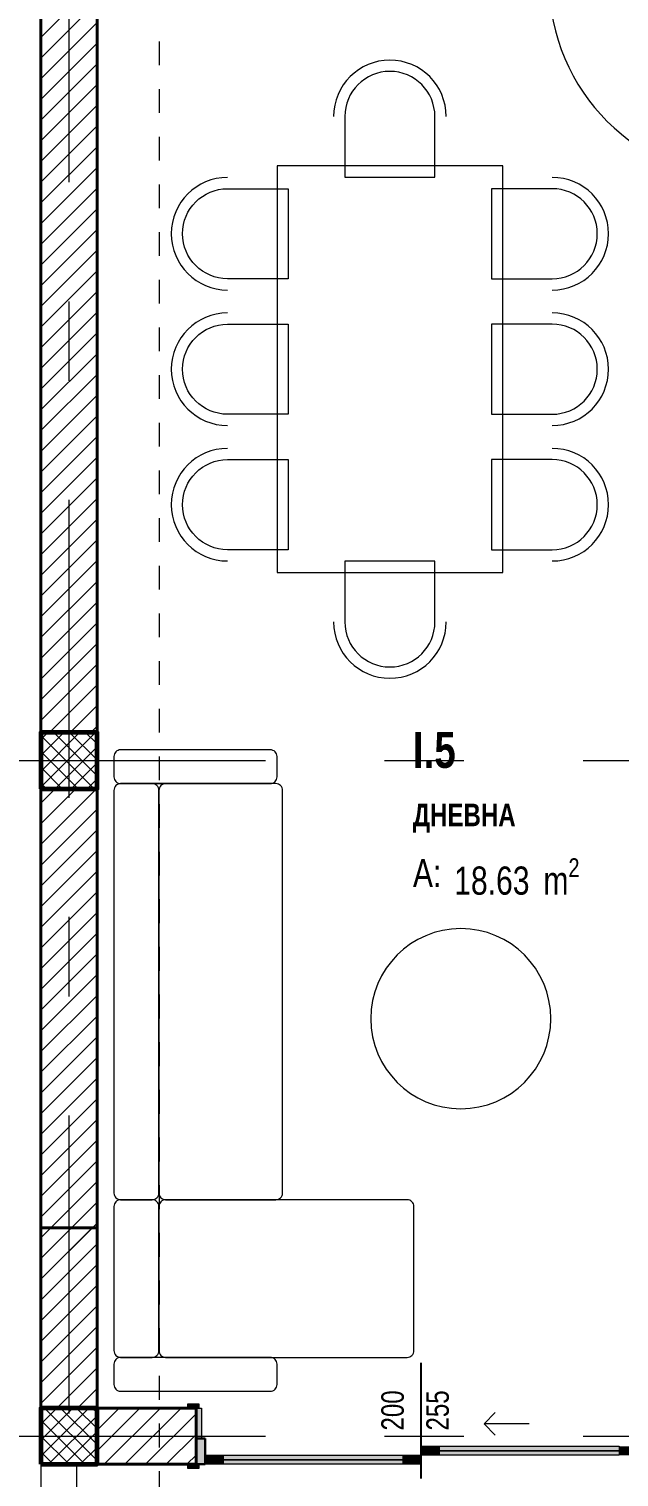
# Model space of a CAD drawing. Extents: x -1929 to 256751, y -18317 to 36108.
# Drawn here: x -1246 to -983, y 767 to 1410 of the extents above; entities that cross this region are included whole.
import ezdxf

# ---------------------------------------------------------------- set-up
doc = ezdxf.new("R2010")
doc.units = 0
doc.header["$LTSCALE"] = 5
doc.header["$MEASUREMENT"] = 0
doc.linetypes.add('- Двойно прекъснати линии', pattern=[1093.611073, 529.166651, -211.666656, 141.111112, -211.666656])
doc.linetypes.add('- Прекъснати линия', pattern=[423.333333, 211.666667, -211.666667])
for name, color, linetype in [('1 _ Плочи - Основни.Structural - Bearing', 7, 'Continuous'), ('6 _ - Конструктивни оси.Dimensioning', 7, 'Continuous'), ('Marker - Section', 7, 'Continuous'), ('Model Unit - Zone', 7, 'Continuous'), ('Structural - Bearing', 7, 'Continuous')]:
    doc.layers.add(name, color=color, linetype=linetype)
doc.layers.add('3 _ - Обзавеждане - Вътрешно.Furniture', color=7, linetype='Continuous', true_color=0x6b6157)
doc.styles.add('GENERATED_STYLE_1', font='GOTHIC.TTF')
doc.styles.add('GENERATED_STYLE_2', font='GOTHICB.TTF')
doc.styles.add('GENERATED_STYLE_3', font='GOTHIC.TTF')
pattern_1 = [(45, (-6981.278, 1484.278), (-4.596194, 4.596194), [])]
pattern_2 = [(45, (-6981.278, 1484.278), (-3.5355337, 3.5355337), []), (135, (-6981.278, 1484.278), (3.5355337, 3.5355337), [])]

msp = doc.modelspace()

# ---------------------------------------------------------------- hatches: boundary and pattern name
at = {"layer": 'Structural - Bearing', "linetype": 'Continuous', "lineweight": 15}
h = msp.add_hatch(dxfattribs=at)
h.set_pattern_fill('COMMON_BRICK_0001', color=253, scale=0.05, style=0, pattern_type=2)
h.set_pattern_definition(pattern_1)
h.paths.add_polyline_path([(-1215.48, 1587.83), (-1240.48, 1587.83), (-1240.48, 1097.6), (-1215.48, 1097.6)])
at = {"layer": 'Structural - Bearing', "linetype": 'Continuous', "lineweight": 13}
h = msp.add_hatch(dxfattribs=at)
h.set_pattern_fill('1_БЕТОН_СГЛОБЯЕМИ_ЕЛЕМЕН_E7', color=253, scale=0.05, style=0, pattern_type=2)
h.set_pattern_definition(pattern_2)
h.paths.add_polyline_path([(-1240.48, 1072.6), (-1215.48, 1072.6), (-1215.48, 1097.6), (-1240.48, 1097.6)])
at = {"layer": 'Structural - Bearing', "linetype": 'Continuous', "lineweight": 15}
h = msp.add_hatch(dxfattribs=at)
h.set_pattern_fill('COMMON_BRICK_0001', color=253, scale=0.05, style=0, pattern_type=2)
h.set_pattern_definition(pattern_1)
h.paths.add_polyline_path([(-1240.48, 797.6), (-1215.48, 797.6), (-1215.48, 1072.6), (-1240.48, 1072.6)])
h = msp.add_hatch(dxfattribs=at)
h.set_pattern_fill('COMMON_BRICK_0001', color=253, scale=0.05, style=0, pattern_type=2)
h.set_pattern_definition(pattern_1)
h.paths.add_polyline_path([(-1240.48, 877.6), (-1240.48, 797.6), (-1215.48, 797.6), (-1215.48, 877.6)])
at = {"layer": 'Structural - Bearing', "linetype": 'Continuous', "lineweight": 13}
h = msp.add_hatch(dxfattribs=at)
h.set_pattern_fill('1_БЕТОН_СГЛОБЯЕМИ_ЕЛЕМЕН_E7', color=253, scale=0.05, style=0, pattern_type=2)
h.set_pattern_definition(pattern_2)
h.paths.add_polyline_path([(-1240.48, 772.6), (-1215.48, 772.6), (-1215.48, 797.6), (-1240.48, 797.6)])
at = {"layer": 'Structural - Bearing', "linetype": 'Continuous', "lineweight": 15}
h = msp.add_hatch(dxfattribs=at)
h.set_pattern_fill('COMMON_BRICK_0001', color=253, scale=0.05, style=0, pattern_type=2)
h.set_pattern_definition(pattern_1)
h.paths.add_polyline_path([(-1215.48, 797.6), (-1215.48, 772.6), (-1171.48, 772.6), (-1171.48, 797.6)])
at = {"layer": 'Structural - Bearing', "linetype": 'Continuous', "lineweight": 0, "true_color": 0xdedede}
for points in [[(-1170.18, 797.6), (-1170.18, 799.5), (-1175.18, 799.5), (-1175.18, 797.6)], [(-1171.48, 784.1), (-1168.98, 784.1), (-1168.98, 797.6), (-1171.48, 797.6)], [(-1171.48, 784.1), (-1171.48, 772.6), (-1167.48, 772.6), (-1167.48, 784.1)], [(-1071.48, 780.6), (-1071.48, 776.6), (-1063.48, 776.6), (-1063.48, 780.6)], [(-983.48, 778.6), (-983.48, 780.6), (-1063.48, 780.6), (-1063.48, 778.6)], [(-983.48, 776.6), (-983.48, 778.6), (-1063.48, 778.6), (-1063.48, 776.6)], [(-975.48, 776.6), (-975.48, 780.6), (-983.48, 780.6), (-983.48, 776.6)], [(-1170.18, 770.7), (-1170.18, 772.6), (-1175.18, 772.6), (-1175.18, 770.7)], [(-1167.48, 776.6), (-1167.48, 772.6), (-1159.48, 772.6), (-1159.48, 776.6)], [(-1079.48, 774.6), (-1079.48, 776.6), (-1159.48, 776.6), (-1159.48, 774.6)], [(-1079.48, 772.6), (-1079.48, 774.6), (-1159.48, 774.6), (-1159.48, 772.6)], [(-1071.48, 772.6), (-1071.48, 776.6), (-1079.48, 776.6), (-1079.48, 772.6)]]:
    msp.add_hatch(color=254, dxfattribs=at).paths.add_polyline_path(points)

# ---------------------------------------------------------------- linework, layer by layer
at = {"layer": '1 _ Плочи - Основни.Structural - Bearing', "linetype": 'Continuous', "lineweight": 20, "ltscale": 0.01, "flags": 128}
msp.add_lwpolyline([(-1240.48, 772.6), (-1240.48, 592.6), (-550.48, 592.6), (-550.48, 772.6), (-550.48, 1972.6), (-1240.48, 1972.6)], close=True, dxfattribs=at)
at = {"layer": '3 _ - Обзавеждане - Вътрешно.Furniture', "linetype": 'Continuous', "lineweight": 20, "ltscale": 0.01}
for p, q in [((-1187.99, 1074.9), (-1190.99, 1074.9)), ((-1184.99, 1074.9), (-1187.99, 1074.9))]:
    msp.add_line(p, q, dxfattribs=at)
at = {"layer": '3 _ - Обзавеждане - Вътрешно.Furniture', "linetype": 'Continuous', "lineweight": 20, "ltscale": 0.01, "flags": 128}
for points in [[(-1105.32, 1344.18), (-1065.32, 1344.18), (-1065.32, 1371.18, 1), (-1105.32, 1371.18)], [(-1130.48, 1339.1), (-1130.48, 1299.1), (-1157.48, 1299.1, -1), (-1157.48, 1339.1)], [(-1040.17, 1339.1), (-1040.17, 1299.1), (-1013.17, 1299.1, 1), (-1013.17, 1339.1)], [(-1130.48, 1278.93), (-1130.48, 1238.93), (-1157.48, 1238.93, -1), (-1157.48, 1278.93)], [(-1040.17, 1278.93), (-1040.17, 1238.93), (-1013.17, 1238.93, 1), (-1013.17, 1278.93)], [(-1130.48, 1218.77), (-1130.48, 1178.77), (-1157.48, 1178.77, -1), (-1157.48, 1218.77)], [(-1040.17, 1218.77), (-1040.17, 1178.77), (-1013.17, 1178.77, 1), (-1013.17, 1218.77)], [(-1065.32, 1173.69), (-1105.32, 1173.69), (-1105.32, 1146.69, 1), (-1065.32, 1146.69)], [(-1138.49, 1074.9, 0.414214), (-1135.49, 1077.9), (-1135.49, 1086.9, 0.414214), (-1138.49, 1089.9), (-1204.99, 1089.9, 0.414214), (-1207.99, 1086.9), (-1207.99, 1077.9, 0.414214), (-1204.99, 1074.9)], [(-1190.99, 890.07, 0.414214), (-1187.99, 893.07), (-1187.99, 1071.9, 0.414214), (-1190.99, 1074.9), (-1204.99, 1074.9, 0.414214), (-1207.99, 1071.9), (-1207.99, 893.07, 0.414214), (-1204.99, 890.07)], [(-1135.99, 890.07, 0.414214), (-1132.99, 893.07), (-1132.99, 1071.9, 0.414214), (-1135.99, 1074.9), (-1184.99, 1074.9, 0.414214), (-1187.99, 1071.9), (-1187.99, 893.07, 0.414214), (-1184.99, 890.07)], [(-1013.81, 970.5, 1), (-1093.81, 970.5, 1)], [(-1190.99, 820.07, 0.414214), (-1187.99, 823.07), (-1187.99, 887.07, 0.414214), (-1190.99, 890.07), (-1204.99, 890.07, 0.414214), (-1207.99, 887.07), (-1207.99, 823.07, 0.414214), (-1204.99, 820.07)], [(-1077.66, 820.07, 0.414214), (-1074.66, 823.07), (-1074.66, 887.07, 0.414214), (-1077.66, 890.07), (-1184.99, 890.07, 0.414214), (-1187.99, 887.07), (-1187.99, 823.07, 0.414214), (-1184.99, 820.07)], [(-1138.49, 805.07, 0.414214), (-1135.49, 808.07), (-1135.49, 817.07, 0.414214), (-1138.49, 820.07), (-1204.99, 820.07, 0.414214), (-1207.99, 817.07), (-1207.99, 808.07, 0.414214), (-1204.99, 805.07)]]:
    msp.add_lwpolyline(points, format="xyb", close=True, dxfattribs=at)
msp.add_lwpolyline([(-1135.48, 1349.18), (-1135.48, 1168.69), (-1035.17, 1168.69), (-1035.17, 1349.18)], close=True, dxfattribs=at)
at = {"layer": '3 _ - Обзавеждане - Вътрешно.Furniture', "linetype": 'Continuous', "lineweight": 20, "ltscale": 0.01}
for centre, start, end in [((-1085.32, 1371.18), 0, 180), ((-1157.48, 1319.1), 90, 270), ((-1013.17, 1319.1), 270, 90), ((-1157.48, 1258.93), 90, 270), ((-1013.17, 1258.93), 270, 90), ((-1157.48, 1198.77), 90, 270), ((-1013.17, 1198.77), 270, 90), ((-1085.32, 1146.69), 180, 0)]:
    msp.add_arc(centre, 25, start, end, dxfattribs=at)
at = {"layer": '6 _ - Конструктивни оси.Dimensioning', "linetype": '- Двойно прекъснати линии', "lineweight": 13, "ltscale": 0.05}
for p, q in [((-1227.98, 2021.08), (-1227.98, 552.53)), ((-1272.9, 1085.14), (-530.45, 1085.14)), ((-1272.9, 785.14), (-530.45, 785.14))]:
    msp.add_line(p, q, dxfattribs=at)
at = {"layer": 'Marker - Section', "linetype": '- Прекъснати линия', "lineweight": 20, "ltscale": 0.01}
msp.add_line((-1187.87, 2124.17), (-1187.87, 460.96), dxfattribs=at)
at = {"layer": 'Structural - Bearing', "linetype": 'Continuous', "lineweight": 25, "ltscale": 0.01}
msp.add_line((-1071.48, 766.25), (-1071.48, 817.6), dxfattribs=at)
at = {"layer": 'Structural - Bearing', "linetype": 'Continuous', "lineweight": 20, "ltscale": 0.01}
for p, q in [((-1175.18, 797.6), (-1175.18, 799.5)), ((-1175.18, 799.5), (-1170.18, 799.5)), ((-1170.18, 797.6), (-1175.18, 797.6)), ((-1171.48, 784.1), (-1171.48, 797.6)), ((-1171.48, 797.6), (-1168.98, 797.6)), ((-1170.18, 799.5), (-1170.18, 797.6)), ((-1168.98, 797.6), (-1168.98, 784.1)), ((-1168.98, 784.1), (-1171.48, 784.1)), ((-1071.48, 780.6), (-1063.48, 780.6)), ((-1071.48, 776.6), (-1071.48, 780.6)), ((-1063.48, 780.6), (-1063.48, 776.6)), ((-983.48, 778.6), (-1063.48, 778.6)), ((-1175.18, 770.7), (-1175.18, 772.6)), ((-1175.18, 772.6), (-1170.18, 772.6)), ((-1170.18, 772.6), (-1170.18, 770.7)), ((-1167.48, 776.6), (-1159.48, 776.6)), ((-1167.48, 772.6), (-1167.48, 776.6)), ((-1159.48, 772.6), (-1167.48, 772.6)), ((-1159.48, 776.6), (-1159.48, 772.6)), ((-1079.48, 774.6), (-1159.48, 774.6)), ((-1079.48, 772.6), (-1079.48, 776.6)), ((-1079.48, 776.6), (-1071.48, 776.6)), ((-1071.48, 772.6), (-1079.48, 772.6)), ((-1071.48, 776.6), (-1071.48, 772.6)), ((-1063.48, 776.6), (-1071.48, 776.6)), ((-1170.18, 770.7), (-1175.18, 770.7))]:
    msp.add_line(p, q, dxfattribs=at)
at = {"layer": 'Structural - Bearing', "linetype": 'Continuous', "lineweight": 40, "ltscale": 0.01}
for p, q in [((-1171.48, 797.6), (-1175.18, 797.6)), ((-1171.48, 797.6), (-1175.18, 797.6)), ((-1171.48, 797.6), (-1175.18, 797.6)), ((-1171.48, 784.1), (-1171.48, 797.6)), ((-1171.48, 784.1), (-1171.48, 797.6)), ((-1171.48, 784.1), (-1171.48, 797.6)), ((-1171.48, 772.6), (-1171.48, 784.1)), ((-1171.48, 772.6), (-1171.48, 784.1)), ((-1171.48, 772.6), (-1171.48, 784.1)), ((-1171.48, 772.6), (-1175.18, 772.6)), ((-1171.48, 772.6), (-1175.18, 772.6)), ((-1171.48, 772.6), (-1175.18, 772.6))]:
    msp.add_line(p, q, dxfattribs=at)
at = {"layer": 'Structural - Bearing', "linetype": 'Continuous', "lineweight": 18, "ltscale": 0.01}
for p, q in [((-1043.48, 790.6), (-1038.48, 795.6)), ((-1023.48, 790.6), (-1043.48, 790.6)), ((-1043.48, 790.6), (-1038.48, 785.6))]:
    msp.add_line(p, q, dxfattribs=at)
at = {"layer": 'Structural - Bearing', "linetype": 'Continuous', "lineweight": 30, "ltscale": 0.01}
for p, q in [((-1171.48, 784.1), (-1171.48, 772.6)), ((-1167.48, 784.1), (-1171.48, 784.1)), ((-1167.48, 772.6), (-1167.48, 784.1)), ((-1171.48, 772.6), (-1167.48, 772.6))]:
    msp.add_line(p, q, dxfattribs=at)
at = {"layer": 'Structural - Bearing', "linetype": 'Continuous', "lineweight": 40, "ltscale": 0.01, "flags": 128}
for points in [[(-1240.48, 1587.83), (-1240.48, 1097.6)], [(-1215.48, 1097.6), (-1215.48, 1442.2)], [(-1240.48, 1072.6), (-1240.48, 797.6)], [(-1215.48, 797.6), (-1215.48, 1072.6)], [(-1240.48, 877.6), (-1240.48, 797.6)], [(-1215.48, 877.6), (-1240.48, 877.6)], [(-1215.48, 797.6), (-1215.48, 877.6)], [(-1171.48, 797.6), (-1215.48, 797.6)], [(-1215.48, 772.6), (-1171.48, 772.6)]]:
    msp.add_lwpolyline(points, dxfattribs=at)
at = {"layer": 'Structural - Bearing', "linetype": 'Continuous', "lineweight": 60, "ltscale": 0.01, "flags": 128}
for points in [[(-1240.48, 1072.6), (-1215.48, 1072.6), (-1215.48, 1097.6), (-1240.48, 1097.6)], [(-1240.48, 772.6), (-1215.48, 772.6), (-1215.48, 797.6), (-1240.48, 797.6)]]:
    msp.add_lwpolyline(points, close=True, dxfattribs=at)
at = {"layer": 'Structural - Bearing', "linetype": 'Continuous', "lineweight": 20, "ltscale": 0.01, "flags": 128}
for points in [[(-983.48, 778.6), (-1063.48, 778.6), (-1063.48, 780.6), (-983.48, 780.6)], [(-983.48, 776.6), (-1063.48, 776.6), (-1063.48, 778.6), (-983.48, 778.6)], [(-1079.48, 774.6), (-1159.48, 774.6), (-1159.48, 776.6), (-1079.48, 776.6)], [(-1079.48, 772.6), (-1159.48, 772.6), (-1159.48, 774.6), (-1079.48, 774.6)]]:
    msp.add_lwpolyline(points, close=True, dxfattribs=at)
for points in [[(-1240.48, 772.6), (-1240.48, 608.6)], [(-1224.48, 608.6), (-1224.48, 772.6)]]:
    msp.add_lwpolyline(points, dxfattribs=at)
at = {"layer": 'Structural - Bearing', "linetype": 'Continuous', "lineweight": 15, "ltscale": 0.01}
msp.add_arc((-926.48, 1431.2), 88, 180, 270, dxfattribs=at)

# ---------------------------------------------------------------- texts
at = {"layer": 'Model Unit - Zone', "linetype": 'Continuous', "lineweight": 13, "attachment_point": 1}
for s, insert, char_height, style in [('\\A1;{\\W0.800000x;\\pql;\\pt0;\\fCentury Gothic|b1|i0|c204|p34;I.5}', (-1075.09, 1097.88), 16, 'GENERATED_STYLE_2'), ('\\A1;{\\W0.800000x;\\pql;\\pt0,100;\\fCentury Gothic|b0|i0|c204|p34;18.63\\fCentury Gothic|b0|i0|c204|p34;\\A1{\\H.66x;\\S^  ;}\\fCentury Gothic|b0|i0|c204|p34; m\\fCentury Gothic|b0|i0|c204|p34;\\A1{\\H.66x;\\S2^  ;}}', (-1056.73, 1041.73), 12.5, 'GENERATED_STYLE_1'), ('\\A1;{\\W0.800000x;\\pql;\\pt0;\\fCentury Gothic|b0|i0|c204|p34;A: }', (-1075.09, 1041.41), 12.5, 'GENERATED_STYLE_1')]:
    msp.add_mtext(s, dxfattribs=dict(at, insert=insert, char_height=char_height, style=style))
at = {"layer": 'Model Unit - Zone', "linetype": 'Continuous', "lineweight": 35, "insert": (-1075.09, 1065.96), "char_height": 10, "attachment_point": 1, "style": 'GENERATED_STYLE_2'}
msp.add_mtext('\\A1;{\\W0.800000x;\\pql;\\pt0;\\fCentury Gothic|b1|i0|c204|p34;ДНЕВНА}', dxfattribs=at)
at = {"layer": 'Structural - Bearing', "linetype": 'Continuous', "lineweight": 25, "char_height": 10, "attachment_point": 7, "rotation": 90, "style": 'GENERATED_STYLE_3'}
for s, insert in [('\\A1;{\\W0.800000x;\\pql;\\pt0;\\fCentury Gothic|b0|i0|c0|p34;200\\fCentury Gothic|b0|i0|c0|p34;\\A1{\\H.66x;\\S^  ;}\\fCentury Gothic|b0|i0|c0|p34;\\fCentury Gothic|b0|i0|c0|p34;}', (-1076.22, 787.6)), ('\\A1;{\\W0.800000x;\\pql;\\pt0;\\fCentury Gothic|b0|i0|c0|p34;255\\fCentury Gothic|b0|i0|c0|p34;\\A1{\\H.66x;\\S^  ;}\\fCentury Gothic|b0|i0|c0|p34;\\fCentury Gothic|b0|i0|c0|p34;}', (-1056.22, 787.6))]:
    msp.add_mtext(s, dxfattribs=dict(at, insert=insert))

doc.saveas('drawing.dxf')
